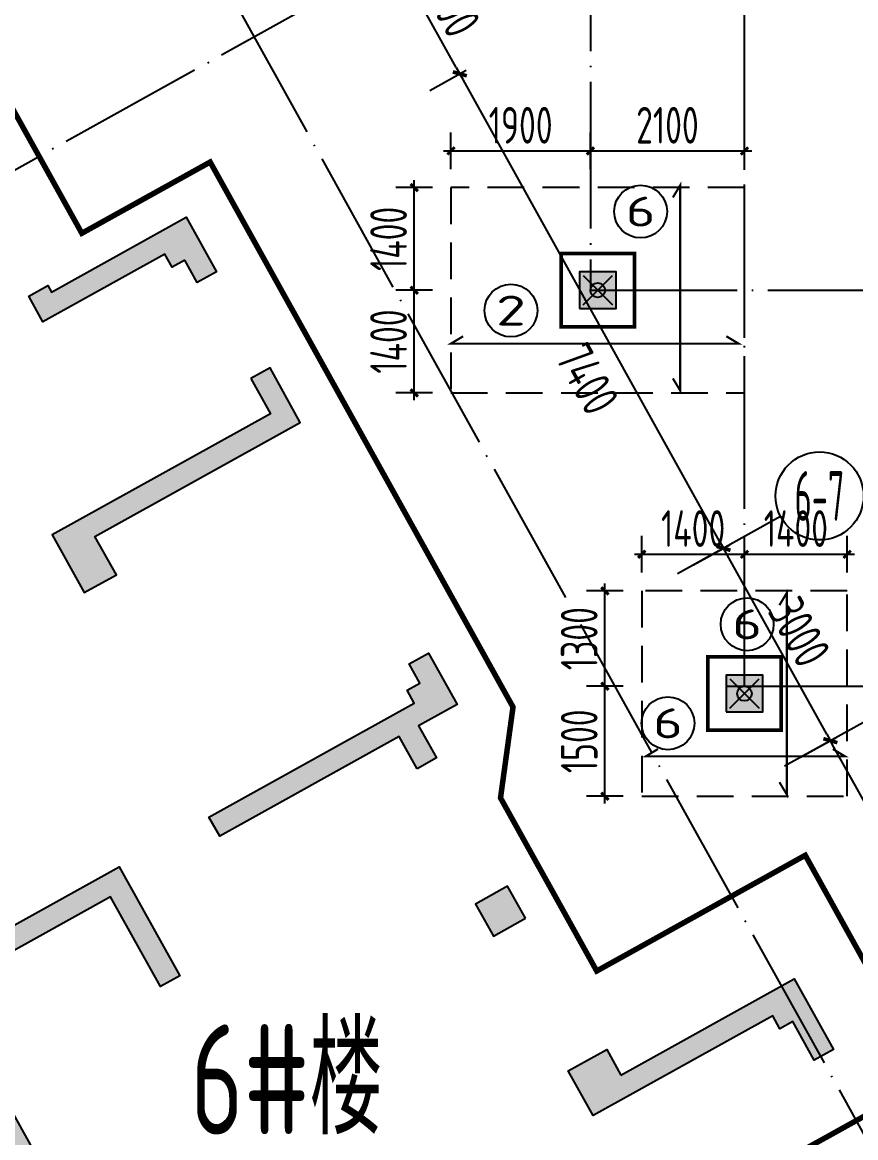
# Model space of a CAD drawing. Extents: x -57409 to 252654, y -8259 to 229119.
# Drawn here: x 56137 to 67493, y 101508 to 116716 of the extents above; entities that cross this region are included whole.
import ezdxf
from ezdxf.enums import TextEntityAlignment as Align

# ---------------------------------------------------------------- set-up
doc = ezdxf.new("R2010")
doc.units = 0
doc.header["$LTSCALE"] = 100
doc.header["$PDMODE"] = 35
doc.header["$PDSIZE"] = 200
doc.linetypes.add('DASHED', pattern=[0.75, 0.5, -0.25])
doc.linetypes.add('DOTE', pattern=[2.42, 2, -0.2, 0.02, -0.2])
doc.layers.get('0').update_dxf_attribs({"linetype": 'CONTINUOUS'})
doc.layers.get('Defpoints').update_dxf_attribs({"linetype": 'CONTINUOUS'})
for name, color, linetype in [('B-TEXT', 3, 'CONTINUOUS'), ('codim', 7, 'CONTINUOUS'), ('COLU', 7, 'CONTINUOUS'), ('colu-主楼', 7, 'CONTINUOUS'), ('CT', 2, 'CONTINUOUS'), ('dote', 253, 'DOTE'), ('h填实-主楼', 254, 'CONTINUOUS'), ('h填实-柱墙', 254, 'CONTINUOUS'), ('wall-主楼', 2, 'CONTINUOUS'), ('Z-AXIS', 3, 'CONTINUOUS'), ('Z-TEXT', 2, 'CONTINUOUS'), ('z柱下板带', 140, 'CONTINUOUS'), ('板底钢筋', 24, 'CONTINUOUS')]:
    doc.layers.add(name, color=color, linetype=linetype)
doc.layers.add('重心计算', color=7, linetype='CONTINUOUS', plot=False)
doc.styles.add('_TCH_AXIS', font='tssdeng.shx', dxfattribs={"width": 0.7, "bigfont": 'tssdchn.shx'})
doc.styles.add('COMPLEX', font='tssdeng.shx', dxfattribs={"width": 0.7, "bigfont": 'tssdchn.shx'})
doc.styles.add('Jgcad-DIM', font='tssdeng.shx', dxfattribs={"width": 0.7, "bigfont": 'tssdchn.shx'})
doc.styles.get("Standard").update_dxf_attribs({"font": 'tssdeng.shx', "width": 0.7, "bigfont": 'tssdchn.shx'})
doc.styles.add('TSSD_Dimension', font='tssdeng.shx', dxfattribs={"width": 0.7})
doc.dimstyles.new('TSSD_100_100$0', dxfattribs={"dimtxt": 300, "dimasz": 100, "dimexe": 100, "dimexo": 250, "dimgap": 100, "dimtad": 1, "dimdec": 0, "dimzin": 0, "dimdsep": 46, "dimtxsty": 'TSSD_Dimension', "dimblk": '_tsdbk', "dimblk1": '_tsdbk', "dimblk2": '_tsdbk', "dimsah": 1, "dimcen": 0, "dimdle": 100, "dimclrt": 7, "dimadec": 0, "dimazin": 0, "dimtfac": 1, "dimtdec": 0, "dimtix": 1, "dimtmove": 2, "dimatfit": 3, "dimldrblk": '_tsdbk', "dimfxl": 1, "dimtolj": 1, "dimtzin": 0, "dimarcsym": 0})

# ---------------------------------------------------------------- blocks, each defined once
blk = doc.blocks.new('_tsdbk')
blk.add_line((-1, 0), (0, 0))
at = {"const_width": 0.5}
blk.add_lwpolyline([(-0.7, -0.7), (0.7, 0.7)], dxfattribs=at)
blk = doc.blocks.new('*D182')
at = {"layer": 'Defpoints', "color": 0}
for p in [(65692, 109544), (65066, 109197), (66523, 106574)]:
    blk.add_point(p, dxfattribs=at)
at = {"layer": 'Z-AXIS', "color": 0, "lineweight": -2}
for p, q in [((65285, 109318), (65779, 109593)), ((67100, 107009), (65740, 109457)), ((66741, 106695), (67236, 106970))]:
    blk.add_line(p, q, dxfattribs=at)
at = {"layer": 'Z-AXIS', "color": 0, "lineweight": -2, "xscale": 100, "yscale": 100, "zscale": 100}
for p, rotation in [((65692, 109544), 119.0453740306261), ((67148, 106921), 299.0453740306261)]:
    blk.add_blockref('_tsdbk', p, dxfattribs=dict(at, rotation=rotation))
at = {"layer": 'Z-AXIS', "color": 7, "insert": (66726, 108403), "char_height": 500, "attachment_point": 5, "rotation": 299.0454, "style": 'TSSD_Dimension'}
blk.add_mtext('\\A1;3000', dxfattribs=at)
blk = doc.blocks.new('*D183')
at = {"layer": 'Defpoints', "color": 0}
for p in [(62099, 116013), (61473, 115666), (65066, 109197)]:
    blk.add_point(p, dxfattribs=at)
at = {"layer": 'Z-AXIS', "color": 0, "lineweight": -2}
for p, q in [((61692, 115787), (62187, 116062)), ((65643, 109632), (62148, 115926)), ((65285, 109318), (65779, 109593))]:
    blk.add_line(p, q, dxfattribs=at)
at = {"layer": 'Z-AXIS', "color": 0, "lineweight": -2, "xscale": 100, "yscale": 100, "zscale": 100}
for p, rotation in [((62099, 116013), 119.0453740306261), ((65692, 109544), 299.0453740306261)]:
    blk.add_blockref('_tsdbk', p, dxfattribs=dict(at, rotation=rotation))
at = {"layer": 'Z-AXIS', "color": 7, "insert": (63839, 111852), "char_height": 500, "attachment_point": 5, "rotation": 299.0454, "style": 'TSSD_Dimension'}
blk.add_mtext('\\A1;7400', dxfattribs=at)
blk = doc.blocks.new('*D184')
at = {"layer": 'Defpoints', "color": 0}
for p in [(61225, 117587), (60600, 117240), (61473, 115666)]:
    blk.add_point(p, dxfattribs=at)
at = {"layer": 'Z-AXIS', "color": 0, "lineweight": -2}
for p, q in [((60818, 117361), (61313, 117636)), ((62051, 116101), (61274, 117500)), ((61692, 115787), (62187, 116062))]:
    blk.add_line(p, q, dxfattribs=at)
at = {"layer": 'Z-AXIS', "color": 0, "lineweight": -2, "xscale": 100, "yscale": 100, "zscale": 100}
for p, rotation in [((61225, 117587), 119.0453740306261), ((62099, 116013), 299.0453740306261)]:
    blk.add_blockref('_tsdbk', p, dxfattribs=dict(at, rotation=rotation))
at = {"layer": 'Z-AXIS', "color": 7, "insert": (61968, 116970), "char_height": 500, "attachment_point": 5, "rotation": 299.0454, "style": 'TSSD_Dimension'}
blk.add_mtext('\\A1;1800', dxfattribs=at)
blk = doc.blocks.new('*D187')
at = {"layer": 'Defpoints', "color": 0}
for p in [(67148, 106921), (66523, 106574), (67882, 104126)]:
    blk.add_point(p, dxfattribs=at)
at = {"layer": 'Z-AXIS', "color": 0, "lineweight": -2}
for p, q in [((66741, 106695), (67236, 106970)), ((68459, 104561), (67197, 106834)), ((68101, 104247), (68595, 104522))]:
    blk.add_line(p, q, dxfattribs=at)
at = {"layer": 'Z-AXIS', "color": 0, "lineweight": -2, "xscale": 100, "yscale": 100, "zscale": 100}
for p, rotation in [((67148, 106921), 119.0453740306261), ((68508, 104474), 299.0453740306261)]:
    blk.add_blockref('_tsdbk', p, dxfattribs=dict(at, rotation=rotation))
at = {"layer": 'Z-AXIS', "color": 7, "insert": (68134, 105867), "char_height": 500, "attachment_point": 5, "rotation": 299.0454, "style": 'TSSD_Dimension'}
blk.add_mtext('\\A1;2800', dxfattribs=at)
blk = doc.blocks.new('_AXISO')
blk.add_circle((0, 0), 0.5)
at = {"layer": 'B-TEXT', "style": 'COMPLEX', "width": 1.450893}
blk.add_attdef('A', text='', height=0.56, dxfattribs=at).set_placement((0.249375, -0.28), (0.749375, -0.28), align=Align.FIT)
blk = doc.blocks.new('_ArchTick')
at = {"color": 0, "linetype": 'ByBlock', "const_width": 0.4}
blk.add_lwpolyline([(-0.5, -0.5), (0.5, 0.5)], dxfattribs=at)
blk = doc.blocks.new('*D2643')
at = {"layer": 'codim', "color": 0, "lineweight": -2}
blk.add_line((64076, 106063), (64076, 107763), dxfattribs=at)
at = {"layer": 'codim', "color": 7, "lineweight": -2}
for p, q in [((64326, 107663), (63826, 107663)), ((64326, 106163), (63826, 106163))]:
    blk.add_line(p, q, dxfattribs=at)
at = {"layer": 'Defpoints', "color": 0}
for p in [(64076, 107663), (64576, 107663), (64576, 106163)]:
    blk.add_point(p, dxfattribs=at)
at = {"layer": 'codim', "color": 0, "lineweight": -2, "xscale": 100, "yscale": 100, "zscale": 100}
for p, rotation in [((64076, 107663), 90), ((64076, 106163), 270)]:
    blk.add_blockref('_ArchTick', p, dxfattribs=dict(at, rotation=rotation))
at = {"layer": 'codim', "color": 1, "insert": (63726, 106913), "char_height": 500, "attachment_point": 5, "rotation": 90, "style": 'Jgcad-DIM'}
blk.add_mtext('\\A1;1500', dxfattribs=at)
blk = doc.blocks.new('*D2644')
at = {"layer": 'codim', "color": 0, "lineweight": -2}
blk.add_line((64076, 107563), (64076, 109063), dxfattribs=at)
at = {"layer": 'codim', "color": 7, "lineweight": -2}
for p, q in [((64326, 108963), (63826, 108963)), ((64326, 107663), (63826, 107663))]:
    blk.add_line(p, q, dxfattribs=at)
at = {"layer": 'Defpoints', "color": 0}
for p in [(64076, 108963), (64576, 108963), (64576, 107663)]:
    blk.add_point(p, dxfattribs=at)
at = {"layer": 'codim', "color": 0, "lineweight": -2, "xscale": 100, "yscale": 100, "zscale": 100}
for p, rotation in [((64076, 108963), 90), ((64076, 107663), 270)]:
    blk.add_blockref('_ArchTick', p, dxfattribs=dict(at, rotation=rotation))
at = {"layer": 'codim', "color": 1, "insert": (63726, 108313), "char_height": 500, "attachment_point": 5, "rotation": 90, "style": 'Jgcad-DIM'}
blk.add_mtext('\\A1;1300', dxfattribs=at)
blk = doc.blocks.new('*D2645')
at = {"layer": 'codim', "color": 7, "lineweight": -2}
for p, q in [((64578, 109213), (64578, 109713)), ((65978, 109213), (65978, 109713))]:
    blk.add_line(p, q, dxfattribs=at)
at = {"layer": 'codim', "color": 0, "lineweight": -2}
blk.add_line((64478, 109463), (66078, 109463), dxfattribs=at)
at = {"layer": 'Defpoints', "color": 0}
for p in [(65978, 109463), (64578, 108963), (65978, 108963)]:
    blk.add_point(p, dxfattribs=at)
at = {"layer": 'codim', "color": 0, "lineweight": -2, "xscale": 100, "yscale": 100, "zscale": 100, "rotation": 180}
blk.add_blockref('_ArchTick', (64578, 109463), dxfattribs=at)
at = {"layer": 'codim', "color": 0, "lineweight": -2, "xscale": 100, "yscale": 100, "zscale": 100}
blk.add_blockref('_ArchTick', (65978, 109463), dxfattribs=at)
at = {"layer": 'codim', "color": 1, "insert": (65278, 109813), "char_height": 500, "attachment_point": 5, "style": 'Jgcad-DIM'}
blk.add_mtext('\\A1;1400', dxfattribs=at)
blk = doc.blocks.new('*D1763')
at = {"layer": 'codim', "color": 7, "lineweight": -2}
for p, q in [((61978, 114712), (61978, 115212)), ((63878, 114712), (63878, 115212))]:
    blk.add_line(p, q, dxfattribs=at)
at = {"layer": 'codim', "color": 0, "lineweight": -2}
blk.add_line((61878, 114962), (63978, 114962), dxfattribs=at)
at = {"layer": 'Defpoints', "color": 0}
for p in [(63878, 114962), (61978, 114462), (63878, 114462)]:
    blk.add_point(p, dxfattribs=at)
at = {"layer": 'codim', "color": 0, "lineweight": -2, "xscale": 100, "yscale": 100, "zscale": 100, "rotation": 180}
blk.add_blockref('_ArchTick', (61978, 114962), dxfattribs=at)
at = {"layer": 'codim', "color": 0, "lineweight": -2, "xscale": 100, "yscale": 100, "zscale": 100}
blk.add_blockref('_ArchTick', (63878, 114962), dxfattribs=at)
at = {"layer": 'codim', "color": 1, "insert": (62928, 115312), "char_height": 500, "attachment_point": 5, "style": 'Jgcad-DIM'}
blk.add_mtext('\\A1;1900', dxfattribs=at)
blk = doc.blocks.new('*D1764')
at = {"layer": 'codim', "color": 7, "lineweight": -2}
for p, q in [((63878, 114712), (63878, 115212)), ((65978, 114712), (65978, 115212))]:
    blk.add_line(p, q, dxfattribs=at)
at = {"layer": 'codim', "color": 0, "lineweight": -2}
blk.add_line((63778, 114962), (66078, 114962), dxfattribs=at)
at = {"layer": 'Defpoints', "color": 0}
for p in [(65978, 114962), (63878, 114462), (65978, 114462)]:
    blk.add_point(p, dxfattribs=at)
at = {"layer": 'codim', "color": 0, "lineweight": -2, "xscale": 100, "yscale": 100, "zscale": 100, "rotation": 180}
blk.add_blockref('_ArchTick', (63878, 114962), dxfattribs=at)
at = {"layer": 'codim', "color": 0, "lineweight": -2, "xscale": 100, "yscale": 100, "zscale": 100}
blk.add_blockref('_ArchTick', (65978, 114962), dxfattribs=at)
at = {"layer": 'codim', "color": 1, "insert": (64928, 115312), "char_height": 500, "attachment_point": 5, "style": 'Jgcad-DIM'}
blk.add_mtext('\\A1;2100', dxfattribs=at)
blk = doc.blocks.new('*D448')
at = {"layer": 'codim', "color": 7, "lineweight": -2}
for p, q in [((65978, 109213), (65978, 109713)), ((67378, 109213), (67378, 109713))]:
    blk.add_line(p, q, dxfattribs=at)
at = {"layer": 'codim', "color": 0, "lineweight": -2}
blk.add_line((65878, 109463), (67478, 109463), dxfattribs=at)
at = {"layer": 'Defpoints', "color": 0}
for p in [(67378, 109463), (65978, 108963), (67378, 108963)]:
    blk.add_point(p, dxfattribs=at)
at = {"layer": 'codim', "color": 0, "lineweight": -2, "xscale": 100, "yscale": 100, "zscale": 100, "rotation": 180}
blk.add_blockref('_ArchTick', (65978, 109463), dxfattribs=at)
at = {"layer": 'codim', "color": 0, "lineweight": -2, "xscale": 100, "yscale": 100, "zscale": 100}
blk.add_blockref('_ArchTick', (67378, 109463), dxfattribs=at)
at = {"layer": 'codim', "color": 1, "insert": (66678, 109813), "char_height": 500, "attachment_point": 5, "style": 'Jgcad-DIM'}
blk.add_mtext('\\A1;1400', dxfattribs=at)
blk = doc.blocks.new('*D451')
at = {"layer": 'codim', "color": 0, "lineweight": -2}
blk.add_line((61478, 111563), (61478, 113163), dxfattribs=at)
at = {"layer": 'codim', "color": 7, "lineweight": -2}
for p, q in [((61728, 113063), (61228, 113063)), ((61728, 111663), (61228, 111663))]:
    blk.add_line(p, q, dxfattribs=at)
at = {"layer": 'Defpoints', "color": 0}
for p in [(61478, 113063), (61978, 113063), (61978, 111663)]:
    blk.add_point(p, dxfattribs=at)
at = {"layer": 'codim', "color": 0, "lineweight": -2, "xscale": 100, "yscale": 100, "zscale": 100}
for p, rotation in [((61478, 113063), 90), ((61478, 111663), 270)]:
    blk.add_blockref('_ArchTick', p, dxfattribs=dict(at, rotation=rotation))
at = {"layer": 'codim', "color": 1, "insert": (61128, 112363), "char_height": 500, "attachment_point": 5, "rotation": 90, "style": 'Jgcad-DIM'}
blk.add_mtext('\\A1;1400', dxfattribs=at)
blk = doc.blocks.new('*D452')
at = {"layer": 'codim', "color": 0, "lineweight": -2}
blk.add_line((61478, 112963), (61478, 114563), dxfattribs=at)
at = {"layer": 'codim', "color": 7, "lineweight": -2}
for p, q in [((61728, 114463), (61228, 114463)), ((61728, 113063), (61228, 113063))]:
    blk.add_line(p, q, dxfattribs=at)
at = {"layer": 'Defpoints', "color": 0}
for p in [(61478, 114463), (61978, 114463), (61978, 113063)]:
    blk.add_point(p, dxfattribs=at)
at = {"layer": 'codim', "color": 0, "lineweight": -2, "xscale": 100, "yscale": 100, "zscale": 100}
for p, rotation in [((61478, 114463), 90), ((61478, 113063), 270)]:
    blk.add_blockref('_ArchTick', p, dxfattribs=dict(at, rotation=rotation))
at = {"layer": 'codim', "color": 1, "insert": (61128, 113763), "char_height": 500, "attachment_point": 5, "rotation": 90, "style": 'Jgcad-DIM'}
blk.add_mtext('\\A1;1400', dxfattribs=at)

msp = doc.modelspace()

# ---------------------------------------------------------------- hatches: boundary and pattern name
at = {"layer": 'h填实-主楼'}
for points in [[(58351.9, 113474.9), (58177.1, 113377.8), (58080, 113552.7), (56418.9, 112630.2), (56224.7, 112979.9), (56487, 113125.6), (56535.5, 113038.2), (58371.4, 114057.7), (58784.1, 113314.6), (58521.8, 113169)], [(59250.1, 111857.6), (59517.1, 111376.8), (56544.7, 109726.1), (56981.7, 108939.3), (57418.8, 109182), (57127.5, 109706.6), (59925, 111260.2), (59512.4, 112003.3)], [(61517.2, 106539.5), (61274.4, 106976.6), (58826.6, 105617.2), (58680.9, 105879.4), (61478.5, 107433), (61381.4, 107607.9), (61556.2, 107705), (61410.6, 107967.3), (61672.8, 108112.9), (62061.3, 107413.5), (61536.7, 107122.2), (61779.5, 106685.1)], [(54280.6, 103092.6), (53989.3, 103617.1), (54251.5, 103762.7), (54397.2, 103500.5), (57457, 105199.7), (58282.4, 103713.5), (58020.1, 103567.9), (57340.4, 104791.8)], [(62993.2, 104499.5), (62750.5, 104936.6), (62313.3, 104693.9), (62556.1, 104256.8)], [(64294.4, 102362.5), (66654.8, 103673.3), (67188.9, 102711.7), (66926.6, 102566), (66635.3, 103090.6), (66460.5, 102993.5), (66363.4, 103168.3), (63915.5, 101808.9), (63575.7, 102420.9), (64100.2, 102712.2)], [(55581.9, 101985.1), (50773.6, 99314.8), (50870.7, 99140), (50695.9, 99042.9), (50865.8, 98736.9), (50603.5, 98591.2), (50190.8, 99334.3), (55698.5, 102393), (56766.6, 100469.7), (56504.4, 100324)]]:
    msp.add_hatch(color=256, dxfattribs=at).paths.add_polyline_path(points)
at = {"layer": 'h填实-柱墙'}
for points in [[(63727.6, 112812.7), (64227.6, 112812.7), (64227.6, 113312.7), (63727.6, 113312.7)], [(65727.6, 107312.7), (66227.6, 107312.7), (66227.6, 107812.7), (65727.6, 107812.7)]]:
    msp.add_hatch(color=256, dxfattribs=at).paths.add_polyline_path(points)

# ---------------------------------------------------------------- linework, layer by layer
at = {"layer": 'COLU'}
for points in [[(63727.6, 112812.7), (64227.6, 112812.7), (64227.6, 113312.7), (63727.6, 113312.7)], [(65727.6, 107312.7), (66227.6, 107312.7), (66227.6, 107812.7), (65727.6, 107812.7)]]:
    msp.add_lwpolyline(points, close=True, dxfattribs=at)
at = {"layer": 'colu-主楼'}
msp.add_lwpolyline([(62993.2, 104499.5), (62750.5, 104936.6), (62313.3, 104693.9), (62556.1, 104256.8)], close=True, dxfattribs=at)
at = {"layer": 'CT', "const_width": 75, "elevation": 0}
msp.add_lwpolyline([(67884, 76331.4), (62494.9, 86035.4), (57555.5, 83292.3), (54837.1, 88188.2), (55404.9, 88503.6), (51423.8, 95672.3), (50855.9, 95357), (48428.1, 99727.9), (53760.9, 102689.5), (48808.8, 111606.7), (55977.5, 115587.8), (56948.5, 113839.3), (58697, 114810.3), (62823.7, 107379.3), (62653.6, 106141), (63964.4, 103780.5), (66805.7, 105358.4), (68504.9, 102298.6), (66670.1, 101279.7), (68515.1, 97957.4)], dxfattribs=at)
at = {"layer": 'CT', "color": 1, "const_width": 75, "elevation": 0}
msp.add_lwpolyline([(67884.1, 76331.5), (62495, 86035.5), (57555.6, 83292.3), (54982.8, 87926), (55550.6, 88241.4), (51569.5, 95410.1), (51001.6, 95094.7), (48428.1, 99727.9), (53760.9, 102689.5), (48808.7, 111606.7), (55977.4, 115587.8), (56948.4, 113839.4), (58696.9, 114810.4), (62823.7, 107379.4), (62653.5, 106141.1), (63964.4, 103780.6), (66805.7, 105358.5), (68504.9, 102298.7), (66670.1, 101279.7), (68515.1, 97957.5)], dxfattribs=at)
at = {"layer": 'CT', "const_width": 50}
for points in [[(63477.6, 112562.7), (64477.6, 112562.7), (64477.6, 113562.7), (63477.6, 113562.7)], [(65477.6, 107062.7), (66477.6, 107062.7), (66477.6, 108062.7), (65477.6, 108062.7)]]:
    msp.add_lwpolyline(points, close=True, dxfattribs=at)
at = {"layer": 'dote', "ltscale": 10}
for p, q in [((63877.6, 135262.7), (63877.6, 113062.7)), ((65977.6, 107662.7), (65977.6, 126132.6)), ((57866.9, 119085.7), (78541.7, 81856.9, 0)), ((60599.5, 117239.6), (44279.8, 108163.3)), ((63877.6, 113062.7), (140677.6, 113062.7)), ((65727.6, 107662.7), (134677.6, 107662.7))]:
    msp.add_line(p, q, dxfattribs=at)
at = {"layer": 'wall-主楼'}
for points in [[(58351.9, 113474.9), (58177.1, 113377.8), (58080, 113552.7), (56418.9, 112630.2), (56224.7, 112979.9), (56487, 113125.6), (56535.5, 113038.2), (58371.4, 114057.7), (58784.1, 113314.6), (58521.8, 113169)], [(59250.1, 111857.6), (59517.1, 111376.8), (56544.7, 109726.1), (56981.7, 108939.3), (57418.8, 109182), (57127.5, 109706.6), (59925, 111260.2), (59512.4, 112003.3)], [(55581.9, 101985.1), (50773.6, 99314.8), (50870.7, 99140), (50695.9, 99042.9), (50865.8, 98736.9), (50603.5, 98591.2), (50190.8, 99334.3), (55698.5, 102393), (56766.6, 100469.7), (56504.4, 100324)]]:
    msp.add_lwpolyline(points, close=True, dxfattribs=at)
at = {"layer": 'wall-主楼', "elevation": 0}
for points in [[(61517.2, 106539.5), (61274.4, 106976.6), (58826.6, 105617.2), (58680.9, 105879.4), (61478.5, 107433), (61381.4, 107607.9), (61556.2, 107705), (61410.6, 107967.3), (61672.8, 108112.9), (62061.3, 107413.5), (61536.7, 107122.2), (61779.5, 106685.1)], [(54280.6, 103092.6), (53989.3, 103617.1), (54251.5, 103762.7), (54397.2, 103500.5), (57457, 105199.7), (58282.4, 103713.5), (58020.1, 103567.9), (57340.4, 104791.8)], [(64294.4, 102362.5), (66654.8, 103673.3), (67188.9, 102711.7), (66926.6, 102566), (66635.3, 103090.6), (66460.5, 102993.5), (66363.4, 103168.3), (63915.5, 101808.9), (63575.7, 102420.9), (64100.2, 102712.2)]]:
    msp.add_lwpolyline(points, close=True, dxfattribs=at)
at = {"layer": 'Z-AXIS'}
for p, q in [((66470.2, 109976.4), (65066.1, 109196.7)), ((67926.7, 107353.7), (66522.6, 106573.9))]:
    msp.add_line(p, q, dxfattribs=at)
at = {"layer": 'z柱下板带', "color": 181, "linetype": 'DASHED', "ltscale": 10}
msp.add_lwpolyline([(61977.6, 111662.7), (65977.6, 111662.7), (65977.6, 114462.7), (61977.6, 114462.7)], close=True, dxfattribs=at)
at = {"layer": 'z柱下板带', "color": 30, "linetype": 'DASHED', "ltscale": 10}
msp.add_lwpolyline([(64577.6, 106162.7), (67377.6, 106162.7), (67377.6, 108962.7), (64577.6, 108962.7)], close=True, dxfattribs=at)
at = {"layer": '板底钢筋', "const_width": 30}
for points in [[(65002.3, 111860), (65102.3, 111693.3), (65102.3, 114494.6), (65002.3, 114327.9)], [(62144.3, 112435.1), (61977.6, 112335.1), (65896.7, 112335.1), (65730.1, 112435.1)], [(66453.7, 106355.1), (66553.7, 106188.4), (66553.7, 108935.2), (66453.7, 108768.5)], [(64799.4, 106807.5), (64632.7, 106707.5), (67348.1, 106707.5), (67181.4, 106807.5)]]:
    msp.add_lwpolyline(points, dxfattribs=at)
at = {"layer": '重心计算', "color": 5}
for p in [(63977.6, 113062.7), (63977.6, 113062.7), (65977.6, 107562.7), (65977.6, 107562.7)]:
    msp.add_point(p, dxfattribs=at)

# ---------------------------------------------------------------- block references
at = {"layer": 'Z-AXIS'}
ref = msp.add_blockref('_AXISO', (67000.3, 110257.5), dxfattribs=dict(at, xscale=1199.999999999998, yscale=1200, zscale=1200, rotation=359.9996457873818))
ref.add_attrib('A', '6-7', dxfattribs={"color": 7, "height": 678.82, "rotation": 359.99965, "style": '_TCH_AXIS', "width": 0.433333}).set_placement((66660.9, 109918.1), (67339.7, 109918.1), align=Align.FIT)
at = {"layer": 'Z-TEXT'}
ref = msp.add_blockref('_AXISO', (64562.5, 114135.2), dxfattribs=dict(at, xscale=720.0000000000074, yscale=720, zscale=720, rotation=359.9996457873825))
ref.add_attrib('A', '6', dxfattribs={"layer": 'Z-AXIS', "color": 7, "height": 407.3, "rotation": 359.99965, "style": '_TCH_AXIS', "width": 2}).set_placement((64358.9, 113931.6), (64766.2, 113931.6), align=Align.FIT)
ref = msp.add_blockref('_AXISO', (62795.6, 112785.4), dxfattribs=dict(at, xscale=720.0000000000074, yscale=720, zscale=720, rotation=359.9996457873825))
ref.add_attrib('A', '2', dxfattribs={"layer": 'Z-AXIS', "color": 7, "height": 407.3, "rotation": 359.99965, "style": '_TCH_AXIS', "width": 1.857143}).set_placement((62591.9, 112581.8), (62999.2, 112581.8), align=Align.FIT)
ref = msp.add_blockref('_AXISO', (66013.9, 108507.7), dxfattribs=dict(at, xscale=720.0000000000074, yscale=720, zscale=720, rotation=359.9996457873611))
ref.add_attrib('A', '6', dxfattribs={"layer": 'Z-AXIS', "color": 7, "height": 407.3, "rotation": 359.99965, "style": '_TCH_AXIS', "width": 2}).set_placement((65810.2, 108304), (66217.5, 108304), align=Align.FIT)
ref = msp.add_blockref('_AXISO', (64935.4, 107157.9), dxfattribs=dict(at, xscale=720.0000000000074, yscale=720, zscale=720, rotation=359.9996457873611))
ref.add_attrib('A', '6', dxfattribs={"layer": 'Z-AXIS', "color": 7, "height": 407.3, "rotation": 359.99965, "style": '_TCH_AXIS', "width": 2}).set_placement((64731.8, 106954.2), (65139.1, 106954.2), align=Align.FIT)

# ---------------------------------------------------------------- texts
at = {"layer": 'Z-TEXT', "width": 0.7}
msp.add_text('6#楼', height=1500, dxfattribs=at).set_placement((58427.4, 101552.3))

# ---------------------------------------------------------------- dimensions: what is measured, and where the dimension line sits
at = {"layer": 'codim'}
for base, p1, p2, picture, middle in [((63877.6, 114962.2), (61977.6, 114462.2), (63877.6, 114462.2), '*D1763', (62927.6, 115312.2)), ((65977.6, 114962.2), (63877.6, 114462.2), (65977.6, 114462.2), '*D1764', (64927.6, 115312.2)), ((65977.6, 109462.7), (64577.6, 108962.7), (65977.6, 108962.7), '*D2645', (65277.6, 109812.7)), ((67377.6, 109462.7), (65977.6, 108962.7), (67377.6, 108962.7), '*D448', (66677.6, 109812.7))]:
    dim = msp.add_linear_dim(base=base, p1=p1, p2=p2, dimstyle='TSSD_100_100$0', override={"dimtxt": 500, "dimexe": 250, "dimtxsty": 'Jgcad-DIM', "dimblk": 'ArchTick', "dimblk1": 'ArchTick', "dimblk2": 'ArchTick', "dimclre": 7, "dimclrt": 1, "dimadec": 3}, dxfattribs=at)
    dim.commit()
    dim.dimension.update_dxf_attribs({"geometry": picture, "text_midpoint": middle})
for base, p1, p2, picture, middle in [((61477.6, 114462.7), (61977.6, 113062.7), (61977.6, 114462.7), '*D452', (61127.6, 113762.7)), ((61477.6, 113062.7), (61977.6, 111662.7), (61977.6, 113062.7), '*D451', (61127.6, 112362.7)), ((64075.6, 108962.7), (64575.6, 107662.7), (64575.6, 108962.7), '*D2644', (63725.6, 108312.7)), ((64075.6, 107662.7), (64575.6, 106162.7), (64575.6, 107662.7), '*D2643', (63725.6, 106912.7))]:
    dim = msp.add_linear_dim(base=base, p1=p1, p2=p2, angle=90, dimstyle='TSSD_100_100$0', override={"dimtxt": 500, "dimexe": 250, "dimtxsty": 'Jgcad-DIM', "dimblk": 'ArchTick', "dimblk1": 'ArchTick', "dimblk2": 'ArchTick', "dimclre": 7, "dimclrt": 1, "dimadec": 3}, dxfattribs=at)
    dim.commit()
    dim.dimension.update_dxf_attribs({"geometry": picture, "text_midpoint": middle})
at = {"layer": 'Z-AXIS'}
for base, p1, p2, picture, middle in [((61225.2, 117587.1), (61473.4, 115666), (60599.5, 117239.6), '*D184', (61968.2, 116970.2)), ((65691.9, 109544.1), (66522.6, 106573.9), (65066.1, 109196.7), '*D182', (66726.1, 108402.7)), ((67148.4, 106921.4), (67882, 104126.1), (66522.6, 106573.9), '*D187', (68134, 105867.4))]:
    dim = msp.add_linear_dim(base=base, p1=p1, p2=p2, angle=119.04537, dimstyle='TSSD_100_100$0', override={"dimtxt": 500}, dxfattribs=at)
    dim.commit()
    dim.dimension.update_dxf_attribs({"geometry": picture, "text_midpoint": middle})
dim = msp.add_linear_dim(base=(62099.1, 116013.5), p1=(65066.1, 109196.7), p2=(61473.4, 115666), angle=119.04537, dimstyle='TSSD_100_100$0', override={"dimtxt": 500}, dxfattribs=at)
dim.commit()
dim.dimension.update_dxf_attribs({"geometry": '*D183', "text_midpoint": (63839, 111851.6), "dimtype": 160})

doc.saveas('drawing.dxf')
